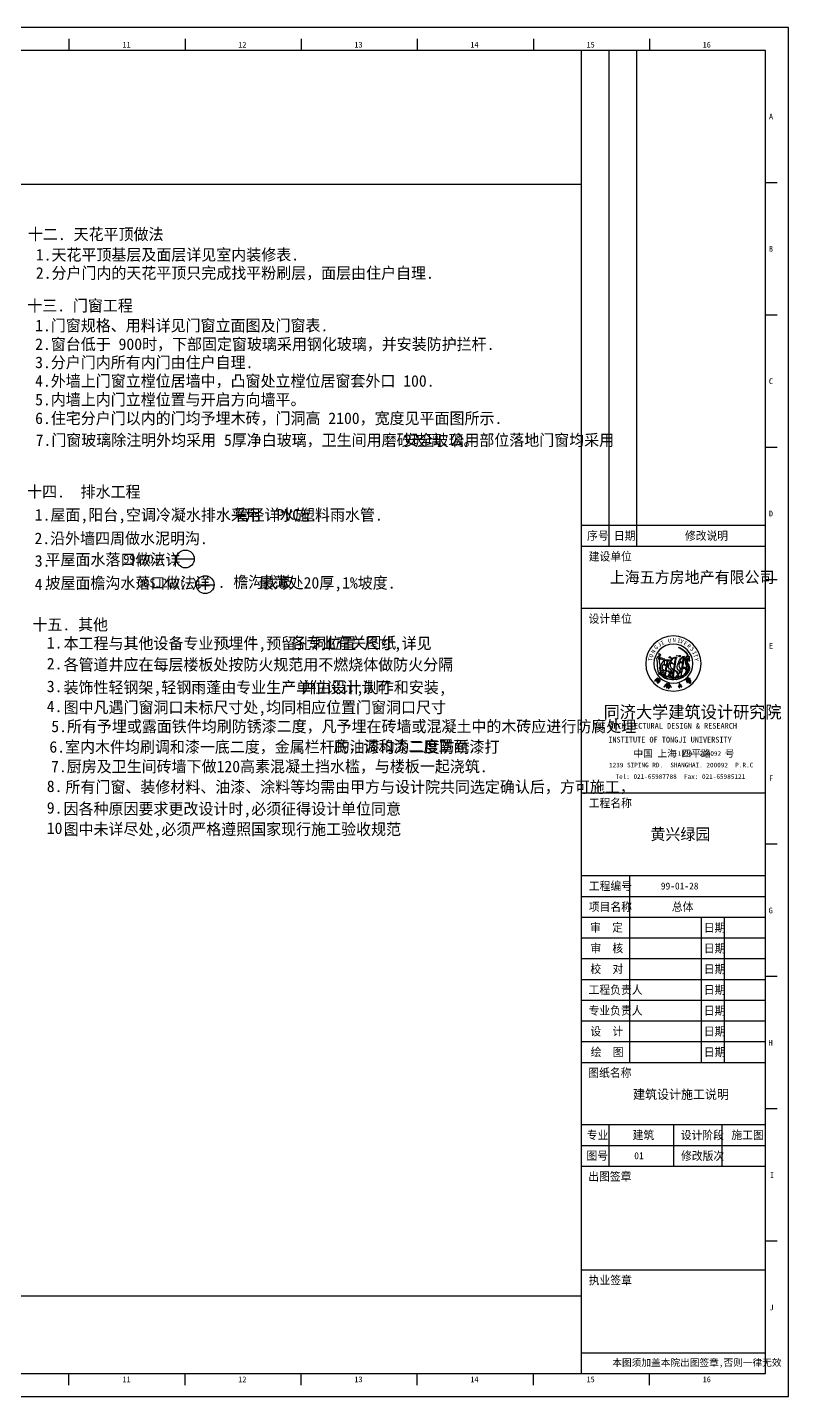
# Model space of a CAD drawing. Header units: metres. Extents: x -111281 to 59104, y 683988 to 743388.
# Drawn here: x -60211 to -27181, y 683988 to 743388 of the extents above; entities that cross this region are included whole.
import ezdxf

# ---------------------------------------------------------------- set-up
doc = ezdxf.new("R2010")
doc.units = ezdxf.units.M
doc.layers.add('TEXT', color=7, linetype='Continuous')
doc.layers.add('TK', color=3, linetype='Continuous')

# ---------------------------------------------------------------- blocks, each defined once
blk = doc.blocks.new('TK-A1')
at = {"layer": 'TK'}
for p, q in [((841, 594), (0, 594)), ((841, 0), (841, 594)), ((528.75, 589), (528.75, 584)), ((579.12, 589), (579.12, 584)), ((629.5, 589), (629.5, 584)), ((679.88, 589), (679.88, 584)), ((730.25, 589), (730.25, 584)), ((780.62, 589), (780.62, 584)), ((763, 584), (763, 369)), ((775, 584), (775, 369)), ((836, 526.6), (831, 526.6)), ((836, 469.2), (831, 469.2)), ((836, 411.8), (831, 411.8)), ((751, 378), (831, 378)), ((836, 354.4), (831, 354.4)), ((783.99, 320.57), (784.28, 320.96)), ((784.28, 320.96), (784.65, 321.32)), ((784.65, 321.32), (784.83, 321.58)), ((784.74, 322.03), (784.67, 322.32)), ((784.67, 322.32), (785.23, 322.11)), ((784.95, 321.01), (784.69, 320.65)), ((784.91, 321.85), (784.74, 322.03)), ((784.83, 321.58), (784.91, 321.85)), ((785.27, 321.36), (784.95, 321.01)), ((785.23, 322.11), (785.44, 321.8)), ((785.44, 321.8), (785.27, 321.36)), ((789.16, 320.7), (789.2, 320.86)), ((789.2, 320.86), (789.29, 320.92)), ((789.29, 320.92), (789.45, 321.04)), ((789.45, 321.04), (789.64, 320.94)), ((789.64, 320.94), (789.8, 320.85)), ((789.8, 320.85), (789.95, 320.65)), ((792.09, 320.76), (792.42, 320.81)), ((792.42, 320.81), (792.55, 320.57)), ((792.46, 321.45), (792.52, 321.51)), ((792.48, 321.38), (792.46, 321.45)), ((792.56, 321.34), (792.48, 321.38)), ((792.52, 321.51), (792.61, 321.51)), ((792.59, 321.28), (792.56, 321.34)), ((792.61, 321.27), (792.59, 321.28)), ((792.61, 321.51), (792.63, 321.38)), ((792.68, 321.22), (792.61, 321.27)), ((792.63, 321.38), (792.71, 321.27)), ((792.71, 321.27), (792.68, 321.22)), ((793.24, 324.95), (793.3, 325.04)), ((793.45, 324.79), (793.24, 324.95)), ((793.3, 325.04), (793.52, 324.96)), ((793.33, 321.14), (793.36, 321.34)), ((793.45, 321.05), (793.33, 321.14)), ((793.36, 321.34), (793.5, 321.49)), ((793.93, 324.58), (793.45, 324.79)), ((793.65, 320.99), (793.45, 321.05)), ((793.5, 321.49), (793.72, 321.5)), ((793.52, 324.96), (793.94, 324.79)), ((793.92, 320.97), (793.65, 320.99)), ((793.72, 321.5), (793.88, 321.47)), ((793.88, 321.47), (794.12, 321.38)), ((794.07, 321.06), (793.92, 320.97)), ((794.34, 324.3), (793.93, 324.58)), ((793.94, 324.79), (794.41, 324.52)), ((794.21, 321.19), (794.07, 321.06)), ((794.12, 321.39), (794.22, 321.27)), ((794.12, 321.38), (794.12, 321.39)), ((794.22, 321.27), (794.21, 321.19)), ((794.84, 323.99), (794.34, 324.3)), ((794.4, 320.38), (794.79, 320.83)), ((794.41, 324.52), (794.73, 324.34)), ((794.73, 324.34), (795.15, 324.07)), ((794.79, 320.83), (795.13, 321.11)), ((795.21, 323.71), (794.84, 323.99)), ((795.13, 321.11), (795.61, 321.26)), ((795.15, 324.07), (795.33, 323.85)), ((795.72, 323.35), (795.21, 323.71)), ((795.33, 323.85), (795.68, 323.68)), ((795.61, 321.26), (795.81, 320.98)), ((795.81, 320.98), (795.62, 320.74)), ((795.68, 323.68), (796, 323.42)), ((796.15, 322.97), (795.72, 323.35)), ((796, 323.42), (796.5, 322.97)), ((796.52, 322.59), (796.15, 322.97)), ((796.24, 320.5), (796.47, 320.85)), ((796.47, 320.85), (796.81, 321.17)), ((796.5, 322.97), (796.77, 322.6)), ((796.84, 322.19), (796.52, 322.59)), ((796.7, 320.89), (796.53, 320.64)), ((796.91, 321.03), (796.7, 320.89)), ((796.77, 322.6), (796.95, 322.32)), ((796.81, 321.17), (797.06, 321.33)), ((796.92, 321.92), (796.84, 322.19)), ((797.17, 321.12), (796.91, 321.03)), ((797.1, 321.62), (796.92, 321.92)), ((796.95, 322.32), (797.19, 321.9)), ((797.06, 321.33), (797.1, 321.62)), ((797.33, 321.01), (797.17, 321.12)), ((797.19, 321.9), (797.33, 321.52)), ((797.33, 321.52), (797.5, 321.25)), ((797.45, 320.74), (797.33, 321.01)), ((797.5, 321.25), (797.8, 321.07)), ((797.8, 321.07), (797.88, 320.72)), ((783.86, 320.16), (783.99, 320.57)), ((783.89, 319.27), (783.86, 320.16)), ((784.07, 318.31), (783.89, 319.27)), ((784.16, 317.05), (784.07, 318.31)), ((784.07, 318.31), (784.07, 318.31)), ((784.35, 314.55), (784.16, 317.05)), ((784.56, 320.24), (784.53, 319.95)), ((784.53, 319.95), (784.81, 320.01)), ((784.69, 320.65), (784.56, 320.24)), ((784.81, 320.01), (785.04, 320.37)), ((784.87, 319.28), (784.83, 318.81)), ((784.83, 318.81), (784.94, 318.03)), ((785.02, 319.67), (784.87, 319.28)), ((784.94, 318.03), (785.06, 317.16)), ((785.05, 319.72), (785.02, 319.67)), ((785.04, 320.37), (785.66, 320.6)), ((785.05, 317.18), (785.04, 315.95)), ((785.04, 315.95), (785.12, 315.15)), ((785.26, 319.97), (785.05, 319.72)), ((785.06, 317.16), (785.05, 317.18)), ((785.12, 315.15), (785.65, 314.29)), ((785.33, 320), (785.26, 319.97)), ((785.56, 319.94), (785.33, 320)), ((785.49, 316.21), (785.53, 316.63)), ((785.54, 315.71), (785.49, 316.21)), ((785.53, 316.63), (785.71, 317.29)), ((785.62, 315.34), (785.54, 315.71)), ((785.92, 319.78), (785.56, 319.94)), ((785.73, 315.07), (785.62, 315.34)), ((785.66, 320.6), (785.94, 320.43)), ((785.71, 317.29), (785.83, 317.7)), ((786.01, 314.94), (785.73, 315.07)), ((785.83, 317.7), (786.1, 318.25)), ((785.94, 319.77), (785.92, 319.78)), ((785.94, 320.43), (786.08, 319.97)), ((786.08, 319.97), (785.94, 319.77)), ((786.29, 314.82), (786.01, 314.94)), ((786.1, 318.25), (786.46, 318.86)), ((786.23, 316.46), (786.11, 316.18)), ((786.11, 316.18), (786.19, 315.88)), ((786.2, 316.71), (786.17, 316.56)), ((786.17, 316.56), (786.23, 316.46)), ((786.19, 315.88), (786.29, 315.59)), ((786.31, 317.08), (786.2, 316.71)), ((786.38, 317.3), (786.29, 317.18)), ((786.29, 317.18), (786.31, 317.08)), ((786.29, 315.59), (786.5, 315.39)), ((786.43, 317.53), (786.38, 317.3)), ((786.64, 317.55), (786.43, 317.53)), ((786.46, 318.86), (786.82, 319.15)), ((786.48, 320.01), (786.89, 320.21)), ((786.63, 319.7), (786.48, 320.01)), ((786.5, 315.39), (786.53, 315.24)), ((786.53, 315.24), (786.81, 315.07)), ((786.92, 319.41), (786.63, 319.7)), ((786.73, 317.66), (786.64, 317.55)), ((786.88, 317.59), (786.73, 317.66)), ((786.81, 315.07), (787.06, 314.94)), ((786.82, 319.15), (786.92, 319.41)), ((787.02, 317.48), (786.88, 317.59)), ((786.89, 320.21), (787.19, 319.96)), ((787.06, 318.83), (786.95, 318.46)), ((786.95, 318.46), (786.97, 318.09)), ((786.97, 318.09), (787.06, 317.86)), ((787.22, 317.39), (787.02, 317.48)), ((787.17, 319.08), (787.06, 318.83)), ((787.06, 317.86), (787.29, 317.61)), ((787.06, 314.94), (787.23, 314.83)), ((787.28, 319.2), (787.17, 319.08)), ((787.19, 319.96), (787.42, 319.56)), ((787.31, 317.22), (787.22, 317.39)), ((787.23, 314.83), (787.42, 314.76)), ((787.3, 319.36), (787.25, 319.25)), ((787.25, 319.25), (787.28, 319.2)), ((787.29, 317.61), (787.58, 317.47)), ((787.47, 319.42), (787.3, 319.36)), ((787.33, 317.27), (787.31, 317.22)), ((787.41, 317.23), (787.33, 317.27)), ((787.85, 317.21), (787.41, 317.23)), ((787.42, 319.56), (787.8, 319.61)), ((787.42, 314.76), (787.53, 315.02)), ((787.69, 319.33), (787.47, 319.42)), ((787.53, 315.02), (787.62, 315.38)), ((787.58, 317.47), (787.88, 317.53)), ((787.62, 315.38), (787.68, 315.53)), ((787.68, 315.53), (787.74, 316.06)), ((788, 319.25), (787.69, 319.33)), ((787.74, 316.06), (787.81, 316.49)), ((787.8, 319.61), (788.67, 319.7)), ((787.81, 316.49), (787.86, 316.76)), ((787.98, 316.91), (787.85, 317.21)), ((787.86, 316.76), (787.98, 316.91)), ((787.91, 315.53), (787.86, 315.11)), ((787.86, 315.11), (787.99, 314.9)), ((787.88, 317.53), (788, 317.64)), ((788.06, 316.15), (787.91, 315.53)), ((787.99, 314.9), (788.31, 314.89)), ((788.26, 319.18), (788, 319.25)), ((788, 317.64), (788.17, 318.01)), ((788.14, 316.64), (788.06, 316.15)), ((788.28, 317.48), (788.14, 316.64)), ((788.17, 318.01), (788.18, 318.22)), ((788.18, 318.22), (788.26, 318.51)), ((788.28, 319.07), (788.26, 319.18)), ((788.26, 318.51), (788.32, 318.85)), ((788.34, 319.03), (788.28, 319.07)), ((788.43, 318.22), (788.28, 317.48)), ((788.31, 314.89), (788.97, 314.87)), ((788.32, 318.85), (788.34, 319.03)), ((788.59, 319.2), (788.43, 318.22)), ((789.02, 319.34), (788.59, 319.2)), ((788.67, 319.7), (789.12, 319.62)), ((788.89, 316.94), (789.08, 317.54)), ((788.91, 316.5), (788.89, 316.94)), ((789, 316.02), (788.91, 316.5)), ((788.97, 314.87), (789.27, 314.48)), ((789.3, 315.56), (789, 316.02)), ((789.2, 319.45), (789.02, 319.34)), ((789.08, 317.54), (789.32, 318.17)), ((789.12, 319.62), (789.2, 319.45)), ((789.23, 320.52), (789.16, 320.7)), ((789.33, 320.5), (789.23, 320.52)), ((789.67, 315.54), (789.3, 315.56)), ((789.32, 318.17), (789.46, 318.54)), ((789.43, 320.5), (789.33, 320.5)), ((789.69, 320.47), (789.43, 320.5)), ((789.46, 318.54), (789.64, 319.12)), ((789.76, 318.17), (789.58, 317.92)), ((789.58, 317.92), (789.62, 317.67)), ((789.62, 317.67), (789.59, 317.37)), ((789.59, 317.37), (789.61, 317.03)), ((789.61, 317.03), (789.78, 316.79)), ((789.64, 319.12), (789.91, 319.61)), ((789.73, 315.4), (789.67, 315.54)), ((789.71, 320.42), (789.69, 320.47)), ((789.77, 320.39), (789.71, 320.42)), ((789.82, 319.1), (789.73, 319.02)), ((789.73, 319.02), (789.83, 318.97)), ((789.85, 315.21), (789.73, 315.4)), ((789.9, 318.15), (789.76, 318.17)), ((789.87, 320.36), (789.77, 320.39)), ((789.78, 316.79), (789.89, 316.43)), ((789.99, 319.05), (789.82, 319.1)), ((789.83, 318.97), (790.01, 318.95)), ((789.98, 314.86), (789.85, 315.21)), ((790.03, 320.27), (789.87, 320.36)), ((789.89, 316.43), (790.07, 316.12)), ((790.22, 318.03), (789.9, 318.15)), ((789.91, 319.61), (790.03, 319.78)), ((789.95, 320.65), (790.06, 320.57)), ((790.06, 314.49), (789.98, 314.86)), ((790.08, 319.12), (789.99, 319.05)), ((790.01, 318.95), (790.04, 318.89)), ((790.15, 320.32), (790.03, 320.27)), ((790.03, 319.78), (790.38, 320.29)), ((790.04, 318.89), (790.17, 318.6)), ((790.06, 320.57), (790.15, 320.43)), ((790.07, 316.12), (790.48, 315.8)), ((790.21, 319.3), (790.08, 319.12)), ((790.14, 315.15), (790.09, 314.96)), ((790.09, 314.96), (790.26, 314.76)), ((790.39, 315.27), (790.14, 315.15)), ((790.15, 320.43), (790.15, 320.32)), ((790.17, 318.6), (790.49, 318.3)), ((790.43, 319.67), (790.21, 319.3)), ((790.72, 317.85), (790.22, 318.03)), ((790.33, 320.29), (790.9, 320.56)), ((790.38, 320.29), (790.33, 320.29)), ((790.65, 315.26), (790.39, 315.27)), ((790.54, 319.93), (790.43, 319.67)), ((790.48, 315.8), (790.84, 315.61)), ((790.49, 318.3), (790.77, 318.05)), ((790.61, 320.11), (790.54, 319.93)), ((790.91, 320.16), (790.61, 320.11)), ((790.75, 315.19), (790.65, 315.26)), ((790.99, 317.72), (790.72, 317.85)), ((791.07, 315.1), (790.75, 315.19)), ((790.77, 318.05), (791.09, 317.86)), ((790.84, 315.61), (791.25, 315.59)), ((790.9, 320.56), (791.44, 320.74)), ((791.19, 320.3), (790.91, 320.16)), ((791.48, 317.51), (790.99, 317.72)), ((791.23, 314.99), (791.07, 315.1)), ((791.09, 317.86), (791.37, 317.79)), ((791.13, 314.87), (791.23, 314.99)), ((791.19, 314.72), (791.13, 314.87)), ((791.56, 320.36), (791.19, 320.3)), ((791.21, 315.63), (791.32, 316.15)), ((791.33, 314.88), (791.23, 314.69)), ((791.32, 316.15), (791.4, 316.55)), ((791.56, 314.9), (791.33, 314.88)), ((791.37, 317.79), (791.53, 317.79)), ((791.4, 316.55), (791.47, 316.99)), ((791.65, 316.71), (791.4, 315.49)), ((791.4, 315.49), (791.49, 315.24)), ((791.44, 320.74), (791.79, 320.7)), ((791.47, 316.99), (791.51, 317.31)), ((791.51, 317.31), (791.48, 317.51)), ((791.49, 315.24), (791.88, 315.06)), ((791.53, 317.79), (791.6, 317.87)), ((791.82, 320.33), (791.56, 320.36)), ((791.71, 314.79), (791.56, 314.9)), ((791.6, 317.87), (791.62, 318.21)), ((791.62, 318.21), (791.68, 318.66)), ((791.81, 318.04), (791.65, 316.71)), ((791.68, 318.66), (791.77, 319.29)), ((791.77, 319.29), (791.88, 319.84)), ((791.79, 320.7), (792.09, 320.76)), ((791.92, 318.79), (791.81, 318.04)), ((791.95, 320.13), (791.82, 320.33)), ((791.88, 319.96), (791.95, 320.13)), ((791.88, 319.84), (791.88, 319.96)), ((791.88, 315.06), (792.39, 314.7)), ((791.96, 319.11), (791.92, 318.79)), ((792.09, 319.87), (791.96, 319.11)), ((792.13, 320.3), (792, 320.24)), ((792, 320.24), (792.09, 319.87)), ((792.37, 320.38), (792.13, 320.3)), ((792.55, 320.57), (792.37, 320.38)), ((792.62, 316.22), (792.64, 316.67)), ((792.65, 316.17), (792.62, 316.22)), ((792.64, 316.67), (792.77, 317.28)), ((792.72, 315.75), (792.65, 316.17)), ((792.91, 315.25), (792.72, 315.75)), ((792.77, 317.28), (793, 317.71)), ((793.25, 315.17), (792.91, 315.25)), ((793, 317.71), (793.2, 318.23)), ((793.2, 318.23), (793.38, 318.74)), ((793.39, 314.89), (793.25, 315.17)), ((793.38, 318.74), (793.71, 319.46)), ((793.57, 314.74), (793.39, 314.89)), ((793.49, 317.73), (793.41, 317.67)), ((793.41, 317.67), (793.51, 317.46)), ((793.51, 317.46), (793.43, 317.08)), ((793.43, 317.08), (793.54, 316.68)), ((793.6, 318.04), (793.49, 317.73)), ((793.54, 316.68), (793.61, 316.35)), ((793.7, 318.37), (793.6, 318.04)), ((793.61, 316.35), (793.76, 316.06)), ((793.83, 318.49), (793.7, 318.37)), ((793.71, 319.46), (794.1, 320.1)), ((793.76, 316.06), (794.06, 315.96)), ((794.26, 318.32), (793.83, 318.49)), ((793.95, 314.89), (794.01, 314.97)), ((794.03, 314.74), (793.95, 314.89)), ((794.29, 320), (793.96, 319.37)), ((793.96, 319.37), (794.05, 318.92)), ((793.97, 315.14), (793.98, 315.37)), ((794.01, 314.97), (793.97, 315.14)), ((793.98, 315.37), (794.15, 315.61)), ((794.05, 318.92), (794.38, 318.53)), ((794.06, 315.96), (794.44, 315.99)), ((794.1, 320.1), (794.4, 320.38)), ((794.15, 315.61), (794.41, 315.7)), ((794.55, 318.31), (794.26, 318.32)), ((794.62, 320.37), (794.29, 320)), ((794.38, 318.53), (794.88, 318.57)), ((794.41, 315.7), (794.69, 315.57)), ((794.44, 315.99), (794.84, 316.16)), ((794.6, 314.99), (794.54, 314.65)), ((794.86, 318.36), (794.55, 318.31)), ((794.63, 315.18), (794.6, 314.99)), ((794.95, 320.63), (794.62, 320.37)), ((794.7, 315.44), (794.63, 315.18)), ((794.69, 315.57), (794.99, 315.72)), ((794.9, 315.38), (794.7, 315.44)), ((794.76, 314.56), (794.8, 314.93)), ((794.77, 314.94), (794.9, 315.38)), ((794.8, 314.93), (794.77, 314.94)), ((794.79, 316.38), (794.86, 316.99)), ((794.84, 316.16), (794.79, 316.38)), ((794.96, 318.3), (794.86, 318.36)), ((794.86, 316.99), (794.95, 317.36)), ((794.88, 318.57), (795.09, 318.8)), ((794.89, 317.58), (795, 317.73)), ((794.95, 317.36), (794.89, 317.58)), ((795.23, 320.7), (794.95, 320.63)), ((795, 318.08), (794.96, 318.3)), ((794.99, 315.72), (795.33, 315.94)), ((795, 317.73), (795, 318.08)), ((795.09, 318.8), (795.15, 318.93)), ((795.15, 317.39), (795.1, 317.07)), ((795.1, 317.07), (795.1, 316.69)), ((795.1, 316.69), (795.1, 316.29)), ((795.1, 316.29), (795.81, 316.46)), ((795.13, 319.2), (795.23, 319.65)), ((795.15, 318.93), (795.13, 319.2)), ((795.32, 318.33), (795.15, 317.39)), ((795.22, 319.95), (795.41, 320.39)), ((795.23, 319.65), (795.22, 319.95)), ((795.36, 320.53), (795.23, 320.7)), ((795.36, 319.19), (795.32, 318.33)), ((795.33, 315.94), (795.65, 316.02)), ((795.41, 320.39), (795.36, 320.53)), ((795.43, 319.51), (795.36, 319.19)), ((795.49, 319.71), (795.43, 319.51)), ((795.5, 320.23), (795.47, 320.2)), ((795.47, 320.2), (795.56, 319.99)), ((795.56, 319.99), (795.49, 319.71)), ((795.58, 320.36), (795.5, 320.23)), ((795.62, 320.74), (795.55, 320.44)), ((795.55, 320.44), (795.58, 320.36)), ((795.65, 316.02), (795.84, 316)), ((795.81, 316.46), (796.08, 316.18)), ((795.84, 316), (796.09, 315.74)), ((796.08, 316.18), (796.4, 315.74)), ((796.09, 315.74), (796.3, 315.45)), ((796.16, 320.08), (796.24, 320.5)), ((796.17, 319.44), (796.16, 320.08)), ((796.24, 319.12), (796.17, 319.44)), ((796.33, 318.71), (796.24, 319.12)), ((796.3, 315.45), (796.6, 315.42)), ((796.44, 318.21), (796.33, 318.71)), ((796.44, 319.36), (796.37, 319.21)), ((796.37, 319.21), (796.46, 319.16)), ((796.42, 320.4), (796.38, 320.13)), ((796.38, 320.13), (796.59, 319.91)), ((796.48, 319.83), (796.4, 319.64)), ((796.4, 319.64), (796.44, 319.36)), ((796.4, 315.74), (796.49, 315.65)), ((796.41, 317.87), (796.44, 318.21)), ((796.64, 317.18), (796.41, 317.87)), ((796.53, 320.64), (796.42, 320.4)), ((796.46, 319.16), (796.48, 319.06)), ((796.49, 319.78), (796.48, 319.83)), ((796.48, 319.06), (796.62, 318.79)), ((796.59, 319.91), (796.49, 319.78)), ((796.49, 315.65), (796.61, 315.66)), ((796.68, 315.12), (796.52, 314.81)), ((796.6, 315.42), (796.69, 315.19)), ((796.61, 315.66), (796.74, 315.86)), ((796.62, 318.79), (796.64, 318.45)), ((796.64, 318.45), (796.65, 318.39)), ((796.67, 316.6), (796.64, 317.18)), ((796.65, 318.24), (796.76, 318.39)), ((796.65, 318.39), (796.65, 318.24)), ((796.75, 318.28), (796.65, 318.17)), ((796.65, 318.17), (796.71, 317.88)), ((796.69, 316.5), (796.67, 316.6)), ((796.69, 315.19), (796.68, 315.12)), ((796.71, 316.18), (796.69, 316.5)), ((796.71, 317.88), (796.7, 317.72)), ((796.7, 317.72), (796.87, 317.35)), ((796.72, 316.03), (796.71, 316.18)), ((796.72, 319.2), (796.8, 319.46)), ((796.82, 318.86), (796.72, 319.2)), ((796.74, 315.86), (796.72, 316.03)), ((796.87, 318.31), (796.75, 318.28)), ((796.82, 314.84), (796.75, 314.73)), ((796.76, 318.39), (796.85, 318.54)), ((796.86, 315.22), (796.77, 315.07)), ((796.77, 315.07), (796.82, 314.84)), ((796.8, 319.46), (796.81, 319.77)), ((796.81, 319.77), (796.85, 319.95)), ((796.85, 318.54), (796.82, 318.86)), ((796.85, 319.95), (797.24, 320.36)), ((796.94, 315.7), (796.86, 315.4)), ((796.86, 315.4), (796.86, 315.22)), ((796.95, 318.22), (796.87, 318.31)), ((796.87, 317.35), (796.9, 317.28)), ((796.9, 317.28), (796.88, 316.93)), ((796.88, 316.93), (796.94, 316.67)), ((796.91, 316.45), (796.9, 316.21)), ((796.9, 316.21), (796.93, 315.9)), ((796.94, 316.67), (796.91, 316.45)), ((796.93, 315.9), (796.94, 315.7)), ((797.07, 317.95), (796.95, 318.22)), ((797.01, 319.24), (796.97, 319.08)), ((796.97, 319.08), (797.04, 318.8)), ((797.09, 319.85), (797, 319.55)), ((797, 319.55), (797.01, 319.24)), ((797.04, 318.8), (797.18, 318.44)), ((797.22, 317.68), (797.07, 317.95)), ((797.27, 319.99), (797.09, 319.85)), ((797.18, 318.44), (797.48, 317.78)), ((797.28, 317.41), (797.22, 317.68)), ((797.24, 320.36), (797.45, 320.74)), ((797.43, 320.05), (797.27, 319.99)), ((797.43, 317.08), (797.28, 317.41)), ((797.3, 314.69), (797.46, 315.04)), ((797.6, 320.04), (797.43, 320.05)), ((797.5, 316.82), (797.43, 317.08)), ((797.45, 317), (797.45, 317)), ((797.46, 315.04), (797.58, 315.46)), ((797.48, 317.78), (797.71, 317.36)), ((797.58, 316.48), (797.5, 316.82)), ((797.66, 316.12), (797.58, 316.48)), ((797.58, 315.46), (797.7, 315.9)), ((797.76, 319.74), (797.6, 320.04)), ((797.7, 315.9), (797.66, 316.12)), ((797.71, 317.36), (797.88, 316.84)), ((797.77, 319.41), (797.76, 319.74)), ((797.88, 315.15), (797.76, 314.75)), ((797.86, 318.99), (797.77, 319.41)), ((797.92, 320.52), (797.8, 320.32)), ((797.8, 320.32), (797.87, 319.81)), ((797.91, 318.94), (797.86, 318.99)), ((797.87, 319.81), (797.96, 319.38)), ((797.88, 320.72), (797.92, 320.52)), ((797.88, 316.84), (798.05, 316.16)), ((797.89, 315.16), (797.88, 315.15)), ((798.01, 315.48), (797.89, 315.16)), ((797.96, 319.38), (797.91, 318.94)), ((798.05, 316.16), (798.01, 315.48)), ((784.54, 314.16), (784.35, 314.55)), ((785.02, 313.4), (784.54, 314.16)), ((785.74, 312.77), (785.02, 313.4)), ((785.25, 314.23), (785.1, 314.24)), ((785.1, 314.24), (785.1, 313.93)), ((785.1, 313.93), (785.35, 313.67)), ((785.5, 314.05), (785.25, 314.23)), ((785.35, 313.67), (785.6, 313.53)), ((785.61, 313.88), (785.5, 314.05)), ((785.6, 313.53), (785.76, 313.43)), ((785.86, 313.62), (785.61, 313.88)), ((785.65, 314.29), (785.87, 313.99)), ((786.46, 312.31), (785.74, 312.77)), ((785.76, 313.43), (785.79, 313.3)), ((785.79, 313.3), (785.88, 313.25)), ((786.03, 313.43), (785.86, 313.62)), ((785.87, 313.99), (786.06, 314.16)), ((785.88, 313.25), (785.95, 313.03)), ((785.95, 313.03), (786.17, 312.92)), ((786.2, 313.32), (786.03, 313.43)), ((786.06, 314.16), (786.47, 314.24)), ((786.17, 312.92), (786.3, 312.93)), ((786.36, 313.21), (786.2, 313.32)), ((786.59, 314.64), (786.29, 314.82)), ((786.3, 312.93), (786.48, 312.67)), ((786.57, 312.98), (786.36, 313.21)), ((786.54, 313.78), (786.43, 313.67)), ((786.43, 313.67), (786.6, 313.43)), ((786.74, 312.01), (786.46, 312.31)), ((786.47, 314.24), (786.65, 314.4)), ((786.48, 312.67), (786.65, 312.48)), ((786.66, 313.92), (786.54, 313.78)), ((786.78, 312.85), (786.57, 312.98)), ((786.65, 314.4), (786.59, 314.64)), ((786.6, 313.43), (786.92, 313.22)), ((786.65, 312.48), (786.92, 312.26)), ((786.9, 313.91), (786.66, 313.92)), ((787.45, 311.58), (786.74, 312.01)), ((786.99, 312.74), (786.78, 312.85)), ((787.09, 313.96), (786.9, 313.91)), ((786.92, 313.22), (787.03, 313.13)), ((786.92, 312.26), (787.03, 312.31)), ((787.13, 312.59), (786.99, 312.74)), ((787.03, 313.13), (787.17, 313.23)), ((787.03, 312.31), (787.13, 312.59)), ((787.25, 313.86), (787.09, 313.96)), ((787.17, 313.23), (787.23, 313.42)), ((787.2, 313.56), (787.28, 313.7)), ((787.23, 313.42), (787.2, 313.56)), ((787.28, 313.7), (787.25, 313.86)), ((787.52, 312.45), (787.39, 312.25)), ((787.39, 312.25), (787.47, 312)), ((787.7, 311.56), (787.45, 311.58)), ((787.47, 312), (787.86, 311.75)), ((787.58, 313.66), (787.49, 313.32)), ((787.49, 313.32), (787.5, 312.94)), ((787.5, 312.94), (787.61, 312.72)), ((787.85, 312.32), (787.52, 312.45)), ((787.6, 314.15), (787.58, 313.66)), ((787.69, 314.38), (787.6, 314.15)), ((787.61, 312.72), (787.88, 312.64)), ((787.85, 314.5), (787.69, 314.38)), ((788.07, 311.42), (787.7, 311.56)), ((788.05, 314.59), (787.85, 314.5)), ((788.17, 312.28), (787.85, 312.32)), ((787.86, 311.75), (788.05, 311.7)), ((787.88, 312.64), (788.29, 312.42)), ((788.14, 314.63), (788.05, 314.59)), ((788.05, 311.7), (788.51, 311.58)), ((788.35, 311.31), (788.07, 311.42)), ((788.35, 314.71), (788.14, 314.63)), ((788.56, 312.14), (788.17, 312.28)), ((788.29, 312.42), (788.58, 312.45)), ((788.78, 314.71), (788.35, 314.71)), ((788.93, 311.19), (788.35, 311.31)), ((788.51, 311.58), (788.9, 311.44)), ((788.89, 312.14), (788.56, 312.14)), ((788.58, 312.45), (788.64, 312.53)), ((788.64, 312.53), (788.78, 312.76)), ((789.04, 314.49), (788.78, 314.71)), ((788.78, 312.76), (789.01, 313.21)), ((789.27, 312.05), (788.89, 312.14)), ((788.9, 311.44), (789.44, 311.33)), ((789.47, 311.12), (788.93, 311.19)), ((789.01, 313.21), (789.15, 313.51)), ((789.17, 312.79), (789.03, 312.55)), ((789.03, 312.55), (789.09, 312.37)), ((789.15, 314.2), (789.04, 314.49)), ((789.09, 312.37), (789.31, 312.23)), ((789.2, 313.97), (789.15, 314.2)), ((789.15, 313.51), (789.27, 313.67)), ((789.18, 312.86), (789.17, 312.79)), ((789.36, 313.04), (789.18, 312.86)), ((789.27, 313.67), (789.2, 313.97)), ((789.27, 314.48), (789.41, 314.06)), ((789.47, 311.95), (789.27, 312.05)), ((789.31, 312.23), (789.59, 312.18)), ((789.54, 313.02), (789.36, 313.04)), ((789.41, 314.06), (789.58, 313.83)), ((789.44, 311.33), (789.77, 311.38)), ((790.01, 311.89), (789.47, 311.95)), ((789.89, 311.06), (789.47, 311.12)), ((789.68, 312.9), (789.54, 313.02)), ((789.58, 313.83), (789.97, 313.94)), ((789.59, 312.18), (789.88, 312.2)), ((789.76, 312.66), (789.68, 312.9)), ((789.83, 313.29), (789.76, 313.19)), ((789.76, 313.19), (789.95, 312.85)), ((789.89, 312.58), (789.76, 312.66)), ((789.77, 311.38), (790.13, 311.24)), ((789.86, 313.47), (789.83, 313.29)), ((790.08, 313.5), (789.86, 313.47)), ((789.88, 312.2), (790, 312.31)), ((789.89, 312.41), (789.89, 312.58)), ((790, 312.31), (789.89, 312.41)), ((790.28, 311.03), (789.89, 311.06)), ((789.95, 312.85), (790.07, 312.69)), ((789.97, 313.94), (790.08, 314.3)), ((790.39, 311.92), (790.01, 311.89)), ((790.08, 314.3), (790.06, 314.49)), ((790.07, 312.69), (790.24, 312.41)), ((790.38, 313.5), (790.08, 313.5)), ((790.13, 311.24), (790.5, 311.31)), ((790.24, 312.41), (790.3, 312.21)), ((790.26, 314.76), (790.34, 314.61)), ((790.48, 310.93), (790.28, 311.03)), ((790.3, 312.21), (790.49, 312.05)), ((790.34, 314.61), (790.42, 314.44)), ((790.63, 313.37), (790.38, 313.5)), ((790.7, 311.81), (790.39, 311.92)), ((790.42, 314.44), (790.43, 314.34)), ((790.43, 314.34), (790.51, 314.18)), ((790.51, 314.18), (790.48, 314.02)), ((790.48, 314.02), (790.66, 313.84)), ((791.04, 311.02), (790.48, 310.93)), ((790.49, 312.05), (790.69, 312.19)), ((790.5, 311.31), (790.58, 311.39)), ((790.58, 311.39), (790.67, 311.61)), ((790.87, 313.21), (790.63, 313.37)), ((790.66, 313.84), (790.88, 313.74)), ((790.67, 311.61), (790.7, 311.81)), ((790.69, 312.19), (790.71, 312.47)), ((790.71, 312.47), (790.83, 312.83)), ((790.81, 313.02), (790.87, 313.21)), ((790.9, 312.94), (790.81, 313.02)), ((790.83, 312.83), (790.9, 312.94)), ((790.91, 311.77), (790.83, 311.43)), ((790.83, 311.43), (790.83, 311.36)), ((790.83, 311.36), (791.02, 311.34)), ((790.88, 313.74), (790.91, 313.81)), ((790.94, 312.57), (790.88, 312.39)), ((790.88, 312.39), (790.93, 312.12)), ((790.91, 313.81), (790.92, 313.92)), ((791.13, 311.84), (790.91, 311.77)), ((790.92, 313.92), (791.03, 313.97)), ((790.93, 312.12), (791.41, 312.04)), ((790.98, 312.88), (790.94, 312.57)), ((790.99, 313.37), (790.98, 312.88)), ((790.99, 314.26), (791.09, 314.49)), ((791.03, 314.15), (790.99, 314.26)), ((791.08, 313.65), (790.99, 313.37)), ((791.02, 311.34), (791.2, 311.2)), ((791.03, 313.97), (791.03, 314.15)), ((791.55, 311.05), (791.04, 311.02)), ((791.2, 314.4), (791.08, 313.65)), ((791.09, 314.49), (791.19, 314.72)), ((791.32, 311.84), (791.13, 311.84)), ((791.23, 314.69), (791.2, 314.4)), ((791.2, 311.2), (791.41, 311.21)), ((791.52, 311.8), (791.32, 311.84)), ((791.41, 312.04), (791.85, 312.06)), ((791.41, 311.21), (791.77, 311.33)), ((791.75, 311.87), (791.52, 311.8)), ((791.91, 311.12), (791.55, 311.05)), ((791.91, 314.77), (791.71, 314.79)), ((791.92, 311.85), (791.75, 311.87)), ((791.77, 311.33), (792.01, 311.35)), ((791.85, 312.06), (792.19, 312.09)), ((792.03, 314.71), (791.91, 314.77)), ((792.34, 311.14), (791.91, 311.12)), ((792.41, 311.95), (791.92, 311.85)), ((792.01, 311.35), (792.22, 311.34)), ((792.27, 314.59), (792.03, 314.71)), ((792.19, 312.09), (792.26, 312.12)), ((792.22, 311.34), (792.55, 311.42)), ((792.26, 312.45), (792.4, 312.71)), ((792.26, 312.12), (792.26, 312.45)), ((792.69, 311.17), (792.26, 311.13)), ((792.26, 311.13), (792.34, 311.14)), ((792.42, 314.32), (792.27, 314.59)), ((792.39, 314.7), (792.83, 313.94)), ((792.4, 312.71), (792.63, 312.9)), ((792.54, 311.95), (792.41, 311.95)), ((792.54, 314.03), (792.42, 314.32)), ((792.55, 312.49), (792.49, 312.34)), ((792.49, 312.34), (792.55, 312.18)), ((792.75, 313.64), (792.54, 314.03)), ((792.68, 311.94), (792.54, 311.95)), ((792.67, 312.53), (792.55, 312.49)), ((792.55, 312.18), (792.85, 312.14)), ((792.55, 311.42), (792.84, 311.46)), ((792.63, 312.9), (792.82, 313.11)), ((792.76, 312.59), (792.67, 312.53)), ((792.8, 311.91), (792.68, 311.94)), ((793.11, 311.22), (792.69, 311.17)), ((792.88, 313.3), (792.75, 313.64)), ((792.9, 312.68), (792.76, 312.59)), ((792.93, 311.97), (792.8, 311.91)), ((792.82, 313.11), (792.88, 313.3)), ((792.83, 313.94), (793.02, 313.58)), ((792.84, 311.46), (793.12, 311.52)), ((792.85, 312.14), (793.05, 312.17)), ((793.06, 312.61), (792.9, 312.68)), ((793.03, 311.97), (792.93, 311.97)), ((793.02, 313.58), (793.24, 313.64)), ((793.37, 312), (793.03, 311.97)), ((793.05, 312.17), (793.18, 312.2)), ((793.13, 312.42), (793.06, 312.61)), ((793.61, 311.38), (793.11, 311.22)), ((793.12, 311.52), (793.46, 311.59)), ((793.23, 312.27), (793.13, 312.42)), ((793.18, 312.2), (793.23, 312.27)), ((793.22, 313.03), (793.26, 313.38)), ((793.31, 312.92), (793.22, 313.03)), ((793.24, 313.64), (793.45, 313.84)), ((793.26, 313.38), (793.46, 313.49)), ((793.37, 312.7), (793.31, 312.92)), ((793.36, 312.42), (793.37, 312.7)), ((793.63, 312.27), (793.36, 312.42)), ((793.88, 312.16), (793.37, 312)), ((793.45, 313.84), (793.65, 314.18)), ((793.46, 313.49), (793.54, 313.7)), ((793.46, 311.59), (793.89, 311.66)), ((793.54, 313.7), (793.8, 314.05)), ((793.68, 314.54), (793.57, 314.74)), ((794.33, 311.62), (793.61, 311.38)), ((793.98, 312.32), (793.63, 312.27)), ((793.65, 314.18), (793.79, 314.4)), ((793.79, 314.4), (793.68, 314.54)), ((793.8, 314.19), (794.16, 314.27)), ((793.8, 314.05), (793.8, 314.19)), ((794.13, 312.09), (793.88, 312.16)), ((793.89, 311.66), (794.18, 311.85)), ((794.14, 312.46), (793.98, 312.32)), ((794.02, 314.65), (794.03, 314.74)), ((794.2, 314.63), (794.02, 314.65)), ((794.18, 311.85), (794.13, 312.09)), ((794.24, 312.57), (794.14, 312.46)), ((794.16, 314.27), (794.39, 314.21)), ((794.36, 314.55), (794.2, 314.63)), ((794.33, 312.98), (794.24, 312.8)), ((794.24, 312.8), (794.24, 312.57)), ((794.37, 313.4), (794.27, 313.16)), ((794.27, 313.16), (794.33, 312.98)), ((794.37, 313.88), (794.33, 313.62)), ((794.33, 313.62), (794.37, 313.4)), ((794.35, 312.22), (794.33, 312.07)), ((794.33, 312.07), (794.44, 311.91)), ((794.62, 311.77), (794.33, 311.62)), ((794.58, 312.41), (794.35, 312.22)), ((794.54, 314.65), (794.36, 314.55)), ((794.39, 314.21), (794.37, 313.88)), ((794.44, 311.91), (794.63, 311.97)), ((794.49, 312.72), (794.54, 313.01)), ((794.63, 312.62), (794.49, 312.72)), ((794.54, 313.01), (794.58, 313.29)), ((794.58, 313.63), (794.64, 314.02)), ((794.58, 313.29), (794.58, 313.63)), ((794.81, 312.52), (794.58, 312.41)), ((795.04, 312.03), (794.62, 311.77)), ((794.95, 312.68), (794.63, 312.62)), ((794.63, 311.97), (794.66, 312.03)), ((794.64, 314.02), (794.67, 314.27)), ((794.66, 312.03), (794.89, 312.14)), ((794.67, 314.27), (794.76, 314.56)), ((795.06, 312.61), (794.81, 312.52)), ((794.89, 312.14), (795.13, 312.29)), ((795.18, 312.86), (794.95, 312.68)), ((795.31, 312.06), (795.04, 312.03)), ((795.22, 312.62), (795.06, 312.61)), ((795.13, 312.29), (795.31, 312.38)), ((795.56, 313.18), (795.18, 312.86)), ((795.28, 312.55), (795.22, 312.62)), ((795.31, 312.38), (795.28, 312.55)), ((795.45, 312.28), (795.31, 312.06)), ((795.8, 312.48), (795.45, 312.28)), ((795.8, 313.52), (795.56, 313.18)), ((796.05, 313.84), (795.8, 313.52)), ((796.07, 312.75), (795.8, 312.48)), ((796.26, 314.18), (796.05, 313.84)), ((796.42, 313.02), (796.07, 312.75)), ((796.21, 313.3), (796.19, 313.23)), ((796.19, 313.23), (796.25, 313.14)), ((796.3, 313.32), (796.21, 313.3)), ((796.25, 313.14), (796.32, 313.09)), ((796.33, 314.49), (796.26, 314.18)), ((796.28, 313.77), (796.27, 313.69)), ((796.27, 313.69), (796.4, 313.62)), ((796.39, 313.88), (796.28, 313.77)), ((796.35, 313.27), (796.3, 313.32)), ((796.32, 313.09), (796.39, 313.12)), ((796.44, 314.69), (796.33, 314.49)), ((796.39, 313.25), (796.35, 313.27)), ((796.37, 313.19), (796.39, 313.25)), ((796.39, 313.12), (796.37, 313.19)), ((796.52, 314.15), (796.39, 313.88)), ((796.4, 313.62), (796.58, 313.72)), ((796.64, 313.14), (796.42, 313.02)), ((796.52, 314.81), (796.44, 314.69)), ((796.56, 314.3), (796.52, 314.15)), ((796.68, 314.56), (796.56, 314.3)), ((796.58, 313.72), (796.75, 313.83)), ((796.86, 313.45), (796.64, 313.14)), ((796.75, 314.73), (796.68, 314.56)), ((796.75, 313.83), (796.93, 314.12)), ((797.01, 313.73), (796.86, 313.45)), ((796.93, 314.12), (797.11, 314.31)), ((797.05, 313.74), (797.01, 313.73)), ((797.44, 314.23), (797.05, 313.74)), ((797.11, 314.31), (797.3, 314.69)), ((797.62, 314.49), (797.44, 314.23)), ((797.76, 314.75), (797.62, 314.49)), ((836, 239.6), (831, 239.6)), ((751, 226), (831, 226)), ((772, 226), (772, 145)), ((751, 217), (831, 217)), ((803, 208), (803, 145)), ((813, 208), (813, 145)), ((751, 199), (831, 199)), ((751, 190), (831, 190)), ((751, 181), (831, 181)), ((836, 182.2), (831, 182.2)), ((751, 172), (831, 172)), ((751, 163), (831, 163)), ((751, 154), (831, 154)), ((836, 124.8), (831, 124.8)), ((751, 118), (831, 118)), ((763, 118), (763, 100)), ((791, 118), (791, 100)), ((812, 118), (812, 100)), ((751, 109), (831, 109)), ((836, 67.4), (831, 67.4)), ((751, 55), (831, 55)), ((751, 19), (831, 19)), ((528.75, 5), (528.75, 10)), ((579.12, 5), (579.12, 10)), ((629.5, 5), (629.5, 10)), ((679.88, 5), (679.88, 10)), ((730.25, 5), (730.25, 10)), ((780.62, 5), (780.62, 10)), ((0, 0), (841, 0))]:
    blk.add_line(p, q, dxfattribs=at)
for points in [[(831, 584), (25, 584), (25, 10), (831, 10)], [(784.05, 311.36), (784.13, 311.39), (784.19, 311.35), (784.5, 311.12), (784.55, 311.08), (784.63, 311), (784.73, 310.93), (784.79, 310.89), (784.87, 310.83), (784.92, 310.77), (784.93, 310.7), (784.94, 310.59), (784.94, 310.52), (784.89, 310.43), (784.75, 310.24), (784.6, 310.04), (784.48, 309.94), (784.4, 309.88), (784.31, 309.84), (784.24, 309.81), (784.16, 309.83), (784.08, 309.87), (784.01, 309.97), (783.92, 309.69), (784.02, 309.66), (784.22, 309.66), (784.34, 309.67), (784.5, 309.74), (784.67, 309.83), (784.83, 309.98), (784.97, 310.14), (785.1, 310.3), (785.2, 310.46), (785.26, 310.61), (785.26, 310.73), (785.25, 310.82), (785.2, 310.92), (785.11, 311), (784.97, 311.03), (784.89, 311.09), (784.78, 311.18), (784.64, 311.25), (784.6, 311.29), (784.53, 311.33), (784.5, 311.39), (784.43, 311.48), (784.36, 311.52), (784.32, 311.55), (784.29, 311.58), (784.29, 311.64), (784.27, 311.71), (784.14, 311.78), (784.07, 311.75), (783.93, 311.64), (783.67, 311.42), (783.38, 311.13), (783.14, 310.89), (782.98, 310.73), (782.94, 310.67), (782.92, 310.61), (782.92, 310.52), (782.93, 310.47), (782.96, 310.43), (783, 310.42), (783.03, 310.44), (783.1, 310.51), (783.22, 310.64), (783.58, 310.99), (783.78, 311.16)], [(783.62, 310.49), (783.7, 310.41), (783.75, 310.4), (783.81, 310.43), (783.81, 310.46), (783.89, 310.56), (783.95, 310.5), (783.89, 310.43), (783.88, 310.35), (783.87, 310.27), (783.89, 310.24), (783.95, 310.2), (784.03, 310.21), (784.08, 310.2), (784.17, 310.18), (784.22, 310.18), (784.2, 310.29), (784.19, 310.35), (784.28, 310.47), (784.2, 310.51), (784.13, 310.56), (784.01, 310.65), (783.94, 310.68), (783.95, 310.71), (783.91, 310.76), (783.8, 310.82), (783.75, 310.8), (783.68, 310.71), (783.62, 310.62), (783.59, 310.54)], [(784.38, 310.66), (784.42, 310.66), (784.48, 310.72), (784.45, 310.81), (784.38, 310.89), (784.33, 310.93), (784.3, 310.96), (784.23, 310.99), (784.18, 310.98), (784.13, 310.93), (784.18, 310.81), (784.28, 310.72), (784.34, 310.69)], [(787.65, 308.9), (787.67, 308.9), (787.7, 308.87), (787.71, 308.78), (787.65, 308.63), (787.57, 308.52), (787.44, 308.32), (787.3, 308.08), (787.2, 307.94), (787.16, 307.86), (787.09, 307.79), (787.01, 307.74), (786.96, 307.79), (786.97, 307.88), (786.99, 307.98), (787.03, 308.04), (787.11, 308.12), (787.21, 308.21), (787.36, 308.43), (787.48, 308.6), (787.52, 308.7), (787.6, 308.8)], [(788.45, 308.36), (788.51, 308.43), (788.57, 308.53), (788.72, 308.55), (788.83, 308.56), (788.77, 308.43), (788.69, 308.36), (788.61, 308.35), (788.61, 308.28), (788.67, 308.25), (788.73, 308.26), (788.85, 308.3), (788.96, 308.4), (789.01, 308.47), (789.06, 308.6), (789.04, 308.61), (789.02, 308.62), (789.09, 308.69), (789.16, 308.71), (789.24, 308.76), (789.33, 308.78), (789.41, 308.81), (789.48, 308.82), (789.52, 308.87), (789.46, 308.91), (789.28, 308.99), (789.23, 309.01), (789.29, 309.06), (789.34, 309.09), (789.37, 309.15), (789.36, 309.18), (789.19, 309.26), (789.13, 309.29), (789.08, 309.31), (789, 309.23), (788.9, 309.2), (788.82, 309.15), (788.77, 309.14), (788.74, 309.11), (788.65, 309.11), (788.63, 309.08), (788.66, 309.05), (788.79, 309.05), (788.98, 309.04), (789.14, 309.02), (789.22, 308.96), (789.2, 308.9), (789.06, 308.82), (789.02, 308.77), (788.94, 308.75), (788.88, 308.68), (788.86, 308.63), (788.84, 308.58), (788.67, 308.6), (788.59, 308.6), (788.63, 308.69), (788.61, 308.77), (788.53, 308.82), (788.47, 308.84), (788.4, 308.82), (788.48, 308.74), (788.49, 308.68), (788.45, 308.62), (788.2, 308.56), (787.98, 308.45), (787.82, 308.36), (787.75, 308.3), (787.76, 308.24), (787.81, 308.2), (787.89, 308.17), (788.04, 308.18), (788.27, 308.24)], [(787.95, 309.16), (787.97, 309.2), (787.99, 309.22), (788.03, 309.2), (788.04, 309.04), (788.02, 309), (787.99, 308.99), (787.93, 308.98), (787.91, 308.97), (787.85, 308.94), (787.79, 308.95), (787.75, 308.97), (787.76, 309.01), (787.8, 309.06), (787.87, 309.09)], [(788.27, 309.48), (788.22, 309.49), (788.16, 309.48), (788.15, 309.42), (788.11, 309.28), (788.14, 309.23), (788.19, 309.21), (788.27, 309.23), (788.3, 309.29), (788.3, 309.36)], [(793.56, 307.63), (793.52, 307.54), (793.5, 307.49), (793.49, 307.45), (793.51, 307.44), (793.55, 307.45), (793.6, 307.5), (793.67, 307.59), (793.76, 307.76), (793.83, 307.84), (793.86, 307.96), (793.86, 308.12), (793.85, 308.23), (793.84, 308.38), (793.91, 308.41), (794.13, 308.51), (794.17, 308.53), (794.26, 308.59), (794.32, 308.63), (794.35, 308.69), (794.33, 308.76), (794.31, 308.79), (794.27, 308.8), (794.23, 308.79), (794.16, 308.75), (794.03, 308.67), (793.92, 308.6), (793.84, 308.58), (793.8, 308.56), (793.8, 308.65), (793.77, 308.78), (793.76, 308.92), (793.77, 309.07), (793.78, 309.19), (793.77, 309.25), (793.73, 309.31), (793.69, 309.35), (793.63, 309.35), (793.59, 309.35), (793.55, 309.27), (793.52, 309.25), (793.5, 309.15), (793.53, 308.83), (793.54, 308.71), (793.59, 308.48), (793.47, 308.41), (793.23, 308.27), (793.2, 308.24), (793.18, 308.18), (793.14, 308.12), (793.13, 308.08), (793.16, 308.04), (793.2, 308.03), (793.24, 308.05), (793.31, 308.13), (793.4, 308.18), (793.59, 308.28), (793.6, 308.11), (793.58, 307.89), (793.56, 307.75)], [(797.03, 309.73), (797.1, 309.8), (797.13, 309.9), (797.09, 310.01), (797.03, 310.09), (797.01, 310.14), (797.08, 310.25), (797.21, 310.38), (797.26, 310.44), (797.35, 310.53), (797.38, 310.58), (797.5, 310.71), (797.61, 310.83), (797.71, 310.94), (797.82, 311.06), (797.91, 311.13), (798.03, 311.29), (798.06, 311.23), (798.1, 311.14), (798.18, 311.21), (798.23, 311.29), (798.28, 311.4), (798.28, 311.51), (798.25, 311.57), (798.13, 311.56), (798.06, 311.52), (798.02, 311.49), (797.96, 311.4), (797.86, 311.31), (797.83, 311.26), (797.75, 311.16), (797.67, 311.08), (797.6, 310.98), (797.52, 310.89), (797.5, 311.01), (797.49, 311.12), (797.48, 311.23), (797.53, 311.18), (797.56, 311.2), (797.6, 311.45), (797.62, 311.48), (797.6, 311.59), (797.6, 311.64), (797.58, 311.71), (797.58, 311.82), (797.55, 311.87), (797.5, 311.89), (797.42, 311.88), (797.38, 311.84), (797.29, 311.75), (797.2, 311.63), (797.17, 311.6), (797.14, 311.51), (797.08, 311.44), (797.06, 311.37), (797.08, 311.32), (797.02, 311.32), (796.96, 311.33), (796.93, 311.3), (796.89, 311.25), (796.83, 311.21), (796.79, 311.16), (796.76, 311.12), (796.71, 311.08), (796.7, 311.01), (796.74, 310.95), (796.8, 310.96), (796.87, 310.9), (796.89, 310.83), (796.91, 310.8), (796.92, 310.75), (797, 310.64), (797.07, 310.65), (797.09, 310.7), (797.02, 310.79), (797.01, 310.88), (796.98, 310.94), (796.96, 311.07), (796.98, 311.13), (797.01, 311.16), (797.1, 311.13), (797.07, 311), (797.11, 310.92), (797.11, 310.85), (797.14, 310.79), (797.2, 310.72), (797.25, 310.72), (797.27, 310.75), (797.29, 310.87), (797.32, 310.93), (797.32, 311.04), (797.3, 311.17), (797.27, 311.21), (797.22, 311.28), (797.18, 311.29), (797.16, 311.3), (797.18, 311.37), (797.22, 311.44), (797.26, 311.52), (797.26, 311.56), (797.31, 311.62), (797.36, 311.63), (797.41, 311.62), (797.45, 311.56), (797.44, 311.44), (797.46, 311.41), (797.44, 311.39), (797.37, 311.39), (797.35, 311.4), (797.32, 311.39), (797.39, 311.24), (797.42, 311.06), (797.49, 310.86), (797.46, 310.82), (797.38, 310.7), (797.3, 310.6), (797.22, 310.55), (797.13, 310.46), (797.03, 310.38), (796.89, 310.56), (796.75, 310.75), (796.7, 310.81), (796.61, 310.96), (796.58, 310.97), (796.5, 310.98), (796.48, 310.97), (796.47, 310.91), (796.53, 310.82), (796.67, 310.64), (796.84, 310.47), (796.91, 310.39), (796.97, 310.32), (796.92, 310.25), (796.89, 310.29), (796.85, 310.32), (796.75, 310.29), (796.67, 310.2), (796.65, 310.18), (796.66, 310.15), (796.71, 310.13), (796.8, 310.04), (796.85, 309.93), (796.89, 309.83), (796.96, 309.76)], [(798.22, 310.41), (798.17, 310.44), (798.1, 310.44), (798.09, 310.59), (798.1, 310.68), (798.06, 310.74), (797.99, 310.76), (797.91, 310.75), (797.83, 310.72), (797.78, 310.66), (797.74, 310.58), (797.71, 310.54), (797.64, 310.42), (797.57, 310.34), (797.49, 310.27), (797.45, 310.21), (797.44, 310.17), (797.48, 310.1), (797.53, 310.04), (797.58, 310.01), (797.62, 310.04), (797.66, 310.1), (797.68, 310.17), (797.75, 310.31), (797.84, 310.47), (797.88, 310.48), (797.95, 310.43), (797.98, 310.39), (798, 310.28), (798.05, 310.22), (797.96, 310.11), (797.91, 310.02), (797.84, 309.96), (797.8, 309.92), (797.74, 309.87), (797.68, 309.78), (797.66, 309.69), (797.68, 309.66), (797.78, 309.67), (797.88, 309.73), (797.94, 309.85), (798, 309.97), (798.12, 310.1), (798.19, 310.17), (798.26, 310.14), (798.35, 310.04), (798.4, 309.92), (798.42, 309.8), (798.35, 309.63), (798.31, 309.59), (798.13, 309.48), (798.13, 309.47), (798.3, 309.41), (798.35, 309.36), (798.45, 309.48), (798.5, 309.6), (798.55, 309.77), (798.58, 309.91), (798.55, 310.1), (798.48, 310.19), (798.35, 310.29), (798.52, 310.48), (798.59, 310.53), (798.63, 310.59), (798.61, 310.64), (798.51, 310.69), (798.45, 310.67), (798.36, 310.58), (798.25, 310.46)], [(789.27, 307.56), (789.28, 307.71), (789.23, 307.81), (789.2, 307.89), (789.1, 307.93), (789.01, 307.93), (788.92, 307.84), (788.85, 307.79), (788.67, 307.72), (788.75, 307.87), (788.73, 307.94), (788.68, 307.97), (788.6, 308), (788.55, 307.97), (788.38, 307.97), (788.46, 308.03), (788.5, 308.1), (788.51, 308.16), (788.49, 308.19), (788.42, 308.18), (788.34, 308.15), (788.27, 308.08), (788.21, 307.99), (788.14, 307.93), (788.08, 307.82), (788.02, 307.68), (788.02, 307.6), (788.02, 307.54), (788.04, 307.53), (788.12, 307.53), (788.15, 307.55), (788.23, 307.74), (788.28, 307.82), (788.34, 307.88), (788.42, 307.89), (788.48, 307.87), (788.51, 307.78), (788.49, 307.68), (788.51, 307.61), (788.53, 307.59), (788.58, 307.63), (788.66, 307.64), (788.74, 307.68), (788.81, 307.7), (788.86, 307.76), (788.96, 307.81), (789.05, 307.81), (789.09, 307.78), (789.11, 307.7), (789.08, 307.6), (789.01, 307.47), (788.93, 307.37), (788.82, 307.27), (788.67, 307.18), (788.84, 307.21), (789, 307.29), (789.14, 307.36), (789.21, 307.43)], [(788.28, 308.39), (788.21, 308.37), (788.17, 308.35), (788.13, 308.37), (788.16, 308.43), (788.3, 308.49), (788.36, 308.51)], [(789.23, 308.53), (789.17, 308.56), (789.15, 308.59), (789.1, 308.61), (789.17, 308.62), (789.25, 308.61), (789.45, 308.63), (789.48, 308.62), (789.53, 308.65), (789.59, 308.63), (789.6, 308.59), (789.56, 308.55), (789.48, 308.52), (789.44, 308.49), (789.34, 308.48), (789.3, 308.46), (789.26, 308.34), (789.24, 308.23), (789.25, 308.19), (789.31, 308.17), (789.36, 308.17), (789.4, 308.15), (789.35, 308.11), (789.29, 308.08), (789.26, 308.04), (789.2, 308.04), (789.15, 308.08), (789.13, 308.13), (789.13, 308.22), (789.17, 308.36)], [(789.53, 308.09), (789.49, 308.15), (789.44, 308.18), (789.41, 308.23), (789.38, 308.32), (789.46, 308.35), (789.51, 308.4), (789.62, 308.41), (789.72, 308.36), (789.74, 308.35), (789.74, 308.31), (789.71, 308.27), (789.54, 308.23), (789.57, 308.2), (789.75, 308.03), (789.82, 307.97), (790.04, 307.83), (790.17, 307.78), (790.06, 307.71), (789.99, 307.71), (789.92, 307.69), (789.87, 307.7), (789.72, 307.88), (789.63, 307.97)], [(794.64, 308.11), (794.58, 308.17), (794.45, 308.23), (794.35, 308.24), (794.27, 308.22), (794.22, 308.19), (794.19, 308.15), (794.25, 308.03), (794.31, 307.99), (794.42, 307.91), (794.57, 307.89), (794.61, 307.91), (794.67, 308.02), (794.66, 308.05)]]:
    blk.add_lwpolyline(points, close=True, dxfattribs=at)
for points in [[(751, 584), (751, 10)], [(751, 369), (831, 369)], [(751, 342), (831, 342)], [(833.5, 297), (836, 297)], [(751, 262), (831, 262)], [(751, 208), (831, 208)], [(751, 145), (831, 145)], [(751, 100), (831, 100)]]:
    blk.add_lwpolyline(points, dxfattribs=at)
blk.add_lwpolyline([(803, 318, 0.41), (791, 330, 0.41), (779, 318, 0.41), (791, 306, 0.41)], format="xyb", close=True, dxfattribs=at)
for start, end in [(90, 180), (0, 90), (180, 270), (270, 360)]:
    blk.add_arc((791, 318), 8.46, start, end, dxfattribs=at)
for s, height, p in [('11', 2.5, (551.91, 585.25)), ('12', 2.5, (602.19, 585.25)), ('13', 2.5, (652.56, 585.25)), ('14', 2.5, (702.89, 585.25)), ('15', 2.5, (753.31, 585.25)), ('16', 2.5, (803.69, 585.25)), ('A', 2.5, (832.49, 554.05)), ('B', 2.5, (832.44, 496.65)), ('C', 2.5, (832.44, 439.25)), ('D', 2.5, (832.44, 381.85)), ('序号', 3.6, (753.54, 371.7)), ('日期', 3.6, (765.2, 371.64)), ('修改说明', 3.6, (796, 371.64)), ('建设单位', 3.6, (754.24, 362.67)), ('设计单位', 3.6, (754.22, 335.67)), ('N', 1.76, (790.65, 327.31)), ('E', 2.5, (832.49, 324.45)), ('同济大学建筑设计研究院', 5.4, (760.71, 294.3)), ('THE ARCHITECTURAL DESIGN & RESEARCH', 2.5, (756.1, 289.75)), ('INSTITUTE OF TONGJI UNIVERSITY', 2.5, (762.76, 283.75)), ('中国 上海 四平路   号    ', 3, (773.68, 277.52)), ('1239  200092 ', 2, (792.96, 278)), ('1239 SIPING RD.  SHANGHAI. 200092  P.R.C', 2, (763.07, 273)), ('Tel: 021-65987788  Fax: 021-65985121', 2, (765.86, 268)), ('F', 2.5, (832.49, 267.05)), ('工程名称', 3.6, (754.27, 255.67)), ('工程编号', 3.6, (754.33, 219.67)), ('项目名称', 3.6, (754.3, 210.67)), ('G', 2.5, (832.29, 209.65)), ('审  定', 3.6, (754.88, 201.67)), ('日期', 3.6, (804.2, 201.64)), ('审  核', 3.6, (754.94, 192.7)), ('日期', 3.6, (804.2, 192.64)), ('校  对', 3.6, (754.99, 183.67)), ('日期', 3.6, (804.2, 183.64)), ('工程负责人', 3.6, (754.21, 174.67)), ('日期', 3.6, (804.2, 174.64)), ('专业负责人', 3.6, (754.21, 165.67)), ('日期', 3.6, (804.2, 165.64)), ('设  计', 3.6, (754.99, 156.64)), ('日期', 3.6, (804.2, 156.64)), ('H', 2.5, (832.29, 152.25)), ('绘  图', 3.6, (755.13, 147.67)), ('日期', 3.6, (804.2, 147.64)), ('图纸名称', 3.6, (754.07, 138.67)), ('专业', 3.6, (753.43, 111.67)), ('设计阶段', 3.6, (794.22, 111.64)), ('图号', 3.6, (753.29, 102.73)), ('修改版次', 3.6, (794.33, 102.64)), ('出图签章', 3.6, (754.07, 93.7)), ('I', 2.5, (832.89, 94.85)), ('执业签章', 3.6, (754.27, 48.7)), ('J', 2.5, (832.69, 37.45)), ('本图须加盖本院出图签章,否则一律无效', 3, (764.51, 13.25)), ('11', 2.5, (551.91, 6.25)), ('12', 2.5, (602.19, 6.25)), ('13', 2.5, (652.56, 6.25)), ('14', 2.5, (702.89, 6.25)), ('15', 2.5, (753.31, 6.25)), ('16', 2.5, (803.69, 6.25))]:
    blk.add_text(s, height=height, dxfattribs=at).set_placement(p)
for s, rotation, p in [('J', 40, (784.94, 325.08)), ('I', 30, (786.05, 325.96)), ('U', 10, (788.8, 327.02)), ('I', 350, (792.61, 327.22)), ('V', 340, (793.68, 326.97)), ('E', 330, (795.24, 326.36)), ('O', 70, (781.98, 320.45)), ('N', 62.61, (782.75, 322.21)), ('G', 42.67, (783.56, 323.89)), ('R', 320, (796.76, 325.4)), ('S', 310, (798.02, 324.23)), ('I', 301.41, (799.07, 322.79)), ('T', 290, (799.6, 321.74)), ('T', 80, (781.7, 318.97)), ('Y', 280, (800.11, 320.26))]:
    blk.add_text(s, height=1.76, rotation=rotation, dxfattribs=at).set_placement(p)
blk = doc.blocks.new('_INDEX')
blk.add_line((-0.5, 0), (0.5, 0))
blk.add_circle((0, 0), 0.5)

msp = doc.modelspace()

# ---------------------------------------------------------------- linework, layer by layer
for p, q in [((-108776.35, 736586.36), (-36176.35, 736586.36)), ((-108776.35, 688361.86), (-36176.35, 688361.86))]:
    msp.add_line(p, q)

# ---------------------------------------------------------------- block references
for name, p, xscale, yscale, zscale in [('TK-A1', (-111280.92, 683988.06), 100, 100, 100), ('_INDEX', (-53355.44, 720327.31), 771.6, 771.6, 771.6), ('_INDEX', (-52495.36, 719210.38), 771.6, 771.6, 771.6)]:
    msp.add_blockref(name, p, dxfattribs=dict(xscale=xscale, yscale=yscale, zscale=zscale))

# ---------------------------------------------------------------- texts
for s, height, p in [('十二. 天花平顶做法', 500, (-60184.69, 734164.63)), (' 1.天花平顶基层及面层详见室内装修表.', 500, (-60184.69, 733275.11)), (' 2.分户门内的天花平顶只完成找平粉刷层，面层由住户自理.', 500, (-60184.69, 732484.63)), ('十三. 门窗工程', 500, (-60214.54, 731067.94)), (' 1.门窗规格、用料详见门窗立面图及门窗表.', 500, (-60214.54, 730205.09)), (' 2.窗台低于 900时，下部固定窗玻璃采用钢化玻璃，并安装防护拦杆.', 500, (-60214.54, 729395.56)), (' 3.分户门内所有内门由住户自理.', 500, (-60214.54, 728605.09)), (' 4.外墙上门窗立樘位居墙中，凸窗处立樘位居窗套外口 100.', 500, (-60214.54, 727800.62)), (' 5.内墙上内门立樘位置与开启方向墙平。', 500, (-60214.54, 726991.1)), (' 6.住宅分户门以内的门均予埋木砖，门洞高 2100，宽度见平面图所示.', 500, (-60214.54, 726181.57)), (' 7.门窗玻璃除注明外均采用 5厚净白玻璃，卫生间用磨砂玻璃.公用部位落地门窗均采用', 500, (-60191.88, 725234.78)), ('  安全玻璃。', 500, (-44567.49, 725228.12)), ('十四.  排水工程', 500, (-60221.04, 722995.48)), ('上海五方房地产有限公司', 500, (-34942.64, 719284.15)), ('十五. 其他', 500, (-59992.23, 717230.39)), ('本工程与其他设备专业预埋件,预留孔洞位置 尺寸,详见', 500, (-58639.42, 716418.83)), ('各专业有关图纸', 500, (-48756.94, 716440.88)), ('1.', 500, (-59369.74, 716441.8)), ('、', 500, (-51651.13, 716469.43)), ('2.', 500, (-59369.74, 715537.25)), ('各管道井应在每层楼板处按防火规范用不燃烧体做防火分隔', 500, (-58639.42, 715495.81)), ('3.', 500, (-59369.74, 714549.14)), ('装饰性轻钢架,轻钢雨蓬由专业生产单位设计,制作和安装,', 500, (-58639.42, 714507.71)), ('并由设计认可', 500, (-48323.22, 714506.56)), ('4.', 500, (-59369.74, 713683.35)), ('图中凡遇门窗洞口未标尺寸处,均同相应位置门窗洞口尺寸', 500, (-58639.42, 713641.91)), (' 5.所有予埋或露面铁件均刷防锈漆二度，凡予埋在砖墙或混凝土中的木砖应进行防腐处理', 500, (-59514.9, 712815.09)), (' 6.室内木件均刷调和漆一底二度，金属栏杆的油漆均为二度防绣漆打', 500, (-59597.38, 711924.3)), ('  底，调和漆二度罩面.', 500, (-47609.08, 711951.75)), (' 7.厨房及卫生间砖墙下做120高素混凝土挡水槛，与楼板一起浇筑.', 500, (-59522.82, 711075.66)), ('8.', 500, (-59369.74, 710215.26)), (' 所有门窗、装修材料、油漆、涂料等均需由甲方与设计院共同选定确认后，方可施工，', 500, (-58898.09, 710187.96)), ('9.', 500, (-59369.74, 709279.82)), ('因各种原因要求更改设计时,必须征得设计单位同意', 500, (-58639.42, 709238.38)), ('10.', 500, (-59369.74, 708397.43)), ('图中未详尽处,必须严格遵照国家现行施工验收规范', 500, (-58639.42, 708355.99)), ('黄兴绿园', 500, (-33177.02, 708138.06)), ('99-01-28', 300, (-32724.87, 705988.06)), ('总体', 360, (-32248.49, 705055.25)), ('建筑设计施工说明', 400, (-33930.7, 696901.65)), ('建筑', 360, (-33946.55, 695155.25)), ('施工图', 360, (-29665.3, 695158.06)), ('01', 300, (-33879.87, 694288.06))]:
    msp.add_text(s, height=height).set_placement(p)
at = {"layer": 'TEXT'}
for s, height, p in [('1.屋面,阳台,空调冷凝水排水采用  PVC塑料雨水管.', 500, (-59891.53, 721991.25)), ('管径详水施.', 500, (-51220.37, 721991.25)), ('2.沿外墙四周做水泥明沟.', 500, (-59903.33, 720971.67)), ('平屋面水落口做法详', 500, (-59424.31, 720051.36)), ('99J201(-)', 385.8, (-56047.32, 720134.15)), ('3.', 500, (-59891.53, 719993.37)), ('4.', 500, (-59891.53, 718977)), ('坡屋面檐沟水落口做法详', 500, (-59424.31, 719034.99)), ('00SJ202(-)', 385.8, (-55443.52, 719093.65)), ('. 檐沟找坡', 500, (-51957.29, 719075.21)), ('最薄处20厚,1%坡度.', 500, (-50175.69, 719043.55))]:
    msp.add_text(s, height=height, dxfattribs=at).set_placement(p)

doc.saveas('drawing.dxf')
